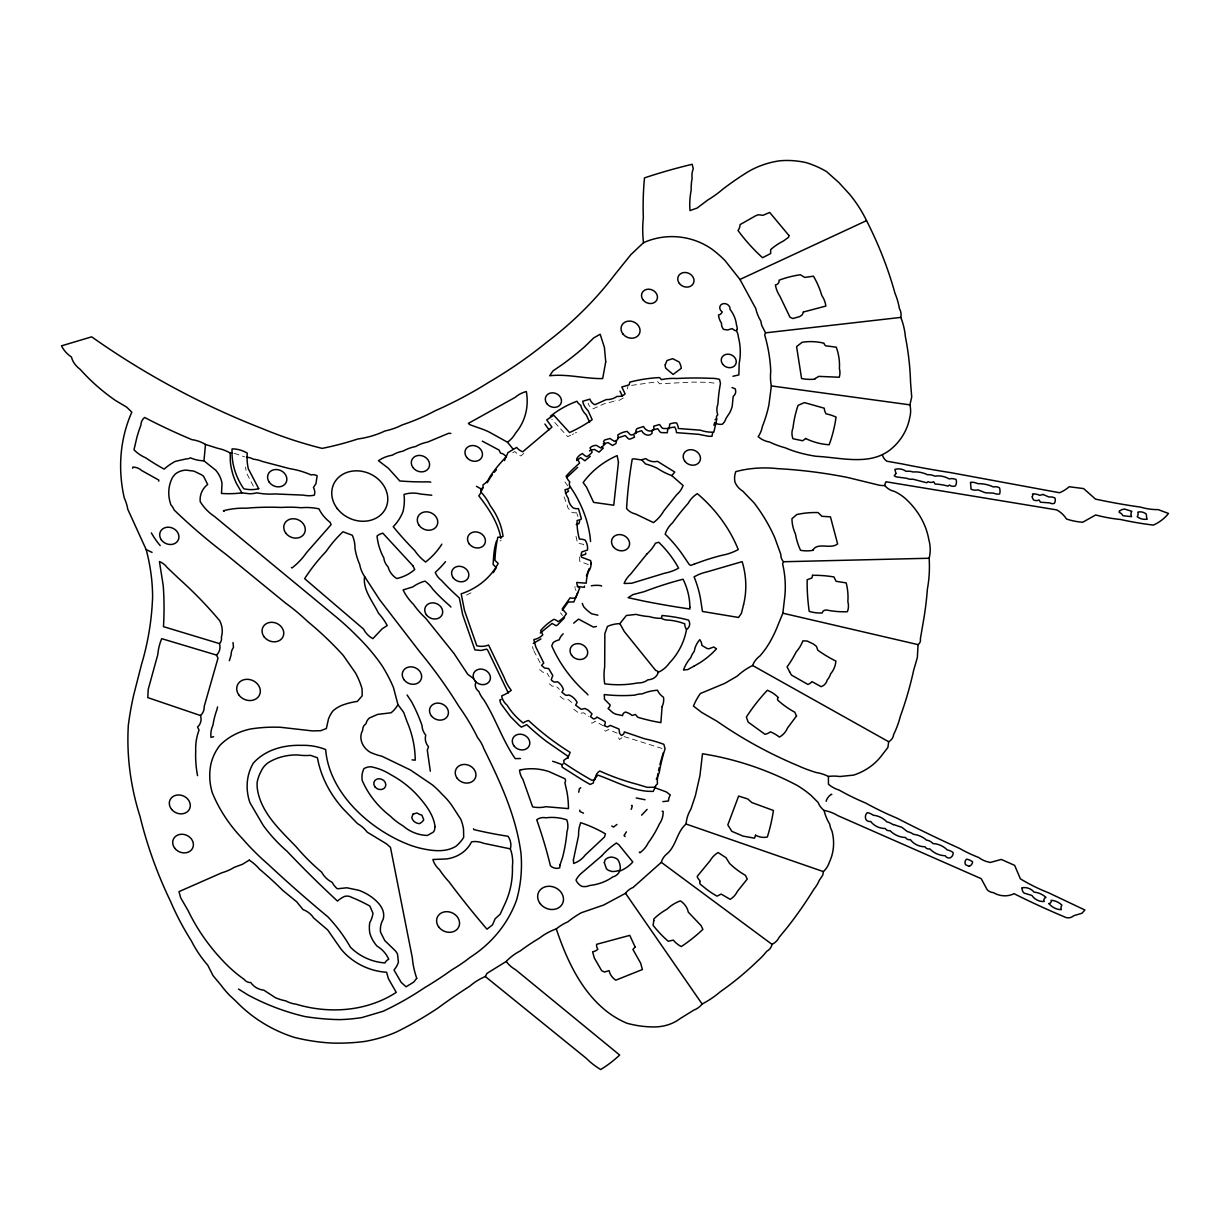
<?xml version="1.0" encoding="UTF-8"?>
<svg xmlns="http://www.w3.org/2000/svg" width="1230" height="1230" viewBox="0 0 1230 1230"><rect width="100%" height="100%" fill="white"/><g stroke="black" fill="none" stroke-linecap="round" stroke-linejoin="round"><path stroke-width="0.75" stroke-dasharray="5 3.75" d="M627.346 388.926L627.961 386.282M579.684 556.867L579.684 561.311L588.847 564.785M621.965 737.769L619.443 739.538L617.306 735.002M560.511 612.848L562.479 615.4M623.256 397.997L619.613 400.15L615.092 400.534M523.796 453.455L520.874 455.93A12.346 10.517 24.2 0 1 518.291 454.654L514.786 451.548L510.419 454.178M613.97 401.303L604.422 403.701L592.998 408.852L591.292 407.822A8.579 7.319 24.2 0 1 589.262 405.762L588.063 403.255M575.317 432.929L576.532 432.299M470.998 592.86L465.34 595.643M572.196 434.513L573.626 433.806M501.163 540.447L499.98 540.969M570.674 435.266L567.691 436.65L551.855 419.322M631.559 385.374L657.666 381.684L659.588 383.775L691.752 382.13A319.493 272.414 24.2 0 1 708.68 382.438L717.644 383.499M576.639 512.726L575.963 512.802A8.502 7.242 24.2 0 1 573.918 512.756L573.226 512.633A8.502 7.242 24.2 0 1 571.227 511.972L567.83 507.606L566.476 502.563M234.192 453.27L244.632 456.868M624.102 736.57L662.017 748.455M617.137 733.157L608.466 729.544L605.621 731.112L602.377 729.774A6.842 5.843 24.2 0 0 602.9 728.867M603.269 725.792L595.043 721.164L593.629 722.471A5.12 4.367 24.2 0 1 591.645 723.056L588.663 720.765M573.764 709.279L579.33 713.446L583.789 712.816L588.939 716.721M560.065 696.38L563.371 699.04L568.475 699.732L573.826 704.221M567.753 485.85L564.939 481.883M549.349 683.818L552.147 686.171L555.822 685.971L558.589 688.493A15.129 12.9 24.2 0 1 559.358 689.43M539.678 669.551L542.707 672.164L546.843 672.733L549.287 676.884M565.815 501.533L563.355 494.921M253.395 486.173L246.446 472.874L245.477 467.016M540.124 662.847L533.805 650.732M577.977 516.554L576.855 513.633M533.297 649.502L532.375 646.58M575.994 536.249L577.562 543.23L583.404 544.306A18.219 15.544 24.2 0 1 584.05 545.49M576.024 590.492A8.087 6.888 24.2 0 1 575.302 588.986M575.087 588.201A8.087 6.888 24.2 0 1 574.933 586.602"/><path stroke-width="1.5" d="M233.024 642.506L233.469 647.395A17.712 15.098 24.2 0 0 231.071 655.098L229.38 660.71M593.46 782.926L590.154 784.463L583.02 780.358L562.172 767.166L561.864 764.614A74.261 63.314 24.2 0 0 552.608 761.293M591.23 563.878L591.246 563.109M158.747 481.191L158.778 480.069L141.834 470.629A11.485 9.794 24.2 0 0 132.84 467.093L132.748 468.246M241.864 492.861A97.6 83.225 24.2 0 1 221.492 493.445L222.015 483.375A28.705 24.477 24.2 0 0 215.85 470.321L203.965 460.82A31.611 26.952 24.2 0 1 190.312 457.806A7.119 6.073 24.2 0 1 186.068 458.913L175.321 461.373A68.234 58.179 24.2 0 0 166.742 466.939L164.174 469.107A181.071 154.396 24.2 0 1 145.74 457.837A30.996 26.43 24.2 0 1 133.993 449.78L136.914 437.25A194.355 165.712 24.2 0 1 140.927 425.088A13.269 11.316 24.2 0 1 144.602 417.462A529.438 451.41 24.2 0 0 191.911 439.648A30.12 25.676 24.2 0 1 205.487 444.445L217.495 448.258A36.823 31.396 24.2 0 1 230.241 453.009L230.287 460.666A73.37 62.561 24.2 0 0 231.332 468.323L232.593 473.396A73.37 62.561 24.2 0 0 236.391 483.344L241.864 492.861L249.49 493.753A29.443 25.107 24.2 0 0 256.855 492.83A61.054 52.06 24.2 0 0 274.705 493.937L303.41 495.121A24.277 20.695 24.2 0 0 314.265 495.213A10.993 9.363 24.2 0 0 313.419 487.51L315.91 483.774L317.156 475.795A7.026 5.996 24.2 0 0 311.129 474.934A74.338 63.391 24.2 0 0 289.803 468.676L262.543 461.511A28.182 24.031 24.2 0 0 253.242 459.174A11.562 9.855 24.2 0 0 246.446 457.283M589.17 568.537L586.418 575.963M584.481 586.064L584.373 587.325L577.208 586.495M203.965 460.82L205.487 444.445M900.791 317.401L765.567 332.838L764.676 334.883A182.332 155.472 24.2 0 1 770.749 371.429A60.931 51.952 24.2 0 0 771.348 385.913L768.919 404.839A174.383 148.676 24.2 0 1 762.416 426.364A37.238 31.749 24.2 0 1 758.187 436.681A19.388 16.528 24.2 0 0 769.549 442.031A79.15 67.481 24.2 0 0 785.278 447.828C795.134 452.056 805.604 454.716 816.197 456.299C841.689 457.545 871.886 466.739 892.703 447.643A72.678 61.977 24.2 0 0 909.77 417.524A33.364 28.444 24.2 0 0 909.923 404.855L911.707 396.983L910.538 382.192A339.572 289.542 24.2 0 0 905.342 336.497A79.274 67.589 24.2 0 0 900.791 317.401A15.098 12.884 24.2 0 0 899.376 308.469A77.705 66.251 24.2 0 0 895.01 293.355A422.828 360.513 24.2 0 0 866.535 220.631A130.272 111.084 24.2 0 0 849.607 194.263L838.814 182.501L826.56 171.585A82.225 70.11 24.2 0 0 806.496 162.714A76.798 65.482 24.2 0 0 779.343 160.853A93.726 79.919 24.2 0 0 747.425 172.169A372.26 317.401 24.2 0 0 722.548 189.374A127.828 108.993 24.2 0 1 707.911 199.921L697.164 208.039L689.984 210.576A95.663 81.564 24.2 0 1 691.183 190.173A68.942 58.794 24.2 0 1 692.106 178.396A25.845 22.032 24.2 0 1 693.274 168.695L692.167 164.297A598.826 510.588 24.2 0 0 644.489 177.889A396.26 337.866 24.2 0 0 643.336 217.802A142.126 121.186 24.2 0 0 643.49 242.71L630.867 254.641L615 274.382A459.605 391.878 24.2 0 1 546.551 342.401A570.92 486.788 24.2 0 1 488.141 382.714A481.468 410.528 24.2 0 1 468.861 394.077L462.28 397.644A481.468 410.528 24.2 0 1 435.097 410.805A239.988 204.626 24.2 0 1 402.179 424.919A72.632 61.931 24.2 0 1 385.036 430.946A100.614 85.777 24.2 0 1 357.653 439.033A315.833 269.293 24.2 0 1 322.122 448.381A359.129 306.209 24.2 0 1 261.867 428.424A682.496 581.928 24.2 0 1 91.681 336.836L61.5 345.845A27.168 23.17 24.2 0 0 71.417 357.007A21.494 18.327 24.2 0 0 80.011 369.185A179.888 153.381 24.2 0 0 115.328 400.38L126.752 407.191L131.81 412.158A178.273 151.997 24.2 0 0 124.122 435.159L123.538 437.788A178.273 151.997 24.2 0 0 122.093 445.767L121.724 448.458A178.273 151.997 24.2 0 0 120.632 464.755L120.632 467.492A178.273 151.997 24.2 0 0 124.276 497.966A49.584 42.281 24.2 0 1 127.766 509.251L146.17 549.579A229.303 195.508 24.2 0 1 152.612 596.75A359.006 306.101 24.2 0 1 141.527 664.385L133.701 694.996A426.856 363.957 24.2 0 0 128.335 725.239A307.623 262.298 24.2 0 0 140.082 816.643A477.302 406.961 24.2 0 0 170.478 901.236A288.358 245.862 24.2 0 0 191.265 940.689A118.464 100.998 24.2 0 0 207.793 965.273L213.097 975.698L220.985 985.168A89.559 76.368 24.2 0 0 229.949 995.654L236.099 1001.374A120.725 102.936 24.2 0 0 294.416 1037.413A177.95 151.721 24.2 0 0 331.9 1043.071A198.937 169.617 24.2 0 0 364.587 1041.472A148.154 126.321 24.2 0 0 396.337 1032.047A434.574 370.538 24.2 0 0 437.895 1008.093A683.234 582.559 24.2 0 1 469.783 986.199A70.74 60.316 24.2 0 1 485.296 976.512L486.988 973.361L506.222 961.46A63.16 53.859 24.2 0 1 520.136 951.005A259.668 221.415 24.2 0 1 539.524 938.09A68.542 58.44 24.2 0 1 556.283 928.911A57.625 49.139 24.2 0 1 567.845 921.854A117.158 99.891 24.2 0 1 581.344 912.721L603.638 905.049L625.516 893.303A21.894 18.665 24.2 0 1 633.127 887.414L661.325 862.338A21.387 18.235 24.2 0 1 666.752 854.02C676.316 846.179 676.777 831.634 686.094 824.039A44.741 38.145 24.2 0 1 690.922 809.109L695.427 795.503L699.947 775.561L702.499 753.759A261.652 223.091 24.2 0 1 797.594 785.647A93.188 79.458 24.2 0 1 811.016 795.38L818.165 802.483A17.282 14.745 24.2 0 0 824.069 810.447A51.491 43.911 24.2 0 0 829.727 824.177A22.893 19.511 24.2 0 0 831.987 831.034A59.132 50.415 24.2 0 1 829.404 862.092A30.642 26.122 24.2 0 1 823.423 871.624L822.747 875.16L819.195 880.48A47.524 40.513 24.2 0 1 813.845 889.321A552.654 471.213 24.2 0 1 786.8 928.02L779.159 937.306A19.849 16.928 24.2 0 1 772.01 944.363A13.207 11.255 24.2 0 1 766.736 951.282A97.17 82.856 24.2 0 1 757.296 961.23A381.546 325.32 24.2 0 1 720.411 991.657A119.648 102.029 24.2 0 1 702.13 1004.018A23.247 19.818 24.2 0 1 693.858 1010.091L680.098 1018.609A46.433 39.591 24.2 0 1 652.592 1026.927A90.436 77.106 24.2 0 1 626.823 1023.206L623.81 1021.853A79.566 67.85 24.2 0 1 607.666 1012.106C581.206 991.718 566.646 959.723 556.283 928.911M667.69 429.685L667.29 432.745L661.509 432.622A3.767 3.213 24.2 0 1 659.972 431.838L657.681 428.655L651.915 430.316M593.475 782.234L593.921 780.112M712.616 432.929L711.986 436.266L708.634 436.296L698.579 434.313L676.485 432.637L676.316 431.192A13.607 11.608 24.2 0 0 674.686 427.025L667.905 428.148M661.479 618.336L662.001 615.523A131.256 111.915 24.2 0 1 685.31 619.274L688.6 620.12A8.487 7.242 24.2 0 1 686.524 629.452A88.668 75.614 24.2 0 1 669.381 663.016A35.147 29.966 24.2 0 1 658.296 672.318A12.992 11.085 24.2 0 1 649.717 679.652L647.841 679.836A16.052 13.684 24.2 0 1 637.632 682.927A96.986 82.687 24.2 0 1 604.714 683.818A70.356 59.978 24.2 0 1 604.683 666.768L604.852 633.65L607.466 626.424A33.287 28.382 24.2 0 1 619.905 623.61L626.347 615.507L636.11 614.37A59.086 50.384 24.2 0 0 649.394 616.614A33.933 28.936 24.2 0 0 661.479 618.336A12.023 10.24 24.2 0 0 668.674 620.105A53.367 45.495 24.2 0 1 684.741 623.795A10.716 9.148 24.2 0 0 686.524 629.452M657.404 776.607L657.973 773.593M658.542 770.58L659.203 767.597M217.572 706.958L216.911 709.756A103.228 88.022 24.2 0 0 212.99 725.07A31.042 26.476 24.2 0 0 210.96 737.339L213.636 736.739M568.045 758.372L568.291 756.512L546.643 741.552A232.393 198.138 24.2 0 1 531.529 729.067L526.732 724.67L521.351 727.13L518.952 725.177L510.419 716.537L500.964 703.791A15.083 12.869 24.2 0 1 499.872 699.978L501.179 699.44M659.88 764.614L663.201 752.883M480.746 492.677L481.13 488.94L476.456 486.327M656.328 779.282L656.805 777.929M713.907 425.242L714.753 422.428M782.864 613.201L778.298 624.317A174.737 148.999 24.2 0 1 769.242 643.182A117.849 100.476 24.2 0 1 759.848 656.051A27.352 23.324 24.2 0 0 756.45 659.126L755.497 660.279A27.352 23.324 24.2 0 0 752.622 665.507A78.32 66.789 24.2 0 0 737.139 676.193L724.747 683.373L700.393 693.52A81.242 69.28 24.2 0 0 693.459 706.066L701.669 712.416L717.244 721.41A372.352 317.478 24.2 0 0 797.763 765.583A119.218 101.644 24.2 0 0 816.397 772.563A34.209 29.166 24.2 0 1 828.405 776.453A38.53 32.841 24.2 0 1 839.844 776.514L853.666 775.1A69.956 59.64 24.2 0 0 881.541 755.712L887.906 747.425L888.69 741.752A12.239 10.44 24.2 0 0 893.58 734.664A130.657 111.407 24.2 0 0 900.375 716.229A493.461 420.737 24.2 0 0 913.721 669.996L917.365 657.573L918.057 644.628A7.534 6.411 24.2 0 0 920.378 638.816L923.1 622.934A440.125 375.273 24.2 0 0 927.374 589.185A163.944 139.79 24.2 0 0 929.142 558.251A45.987 39.206 24.2 0 0 928.788 539.493A74.63 63.622 24.2 0 0 904.696 497.95A40.482 34.517 24.2 0 0 894.41 491.4A14.422 12.3 24.2 0 1 884.908 485.65L880.019 485.389L847.424 477.44A442.846 377.595 24.2 0 0 777.652 468.645A110.085 93.864 24.2 0 0 738.308 470.982L735.801 471.613A24.462 20.864 24.2 0 0 734.925 481.945A17.466 14.883 24.2 0 0 742.766 491.124L754.113 502.932A173.553 147.984 24.2 0 1 774.746 537.633L780.865 554.484A10.778 9.194 24.2 0 0 783.51 561.741L782.603 563.786A124.445 106.103 24.2 0 1 784.802 596.489L782.864 613.201L918.057 644.628M577.746 592.476L573.841 601.947L568.245 602.008L562.356 610.265M480.407 493.538L478.808 495.844C487.818 507.39 496.382 520.044 500.072 534.435A70.971 60.516 24.2 0 1 500.871 538.433M487.172 482.698L490.586 477.255A173.615 148.031 24.2 0 1 492.446 474.719M495.459 569.075L496.336 567.522L493.107 564.539L493.691 555.745A173.968 148.338 24.2 0 1 494.86 547.058L496.336 541.369M631.159 809.325L631.267 809.125A13.115 11.178 24.2 0 0 632.205 805.589L631.574 805.389M364.634 576.593C362.404 589.601 373.121 601.901 378.425 613.155A56.211 47.924 24.2 0 1 387.204 625.578L382.13 628.838L372.859 638.678A21.064 17.958 24.2 0 1 363.557 629.068L304.64 578.669A242.956 207.163 24.2 0 1 326.012 551.563A162.099 138.221 24.2 0 1 342.97 531.775L352.287 535.25A35.409 30.197 24.2 0 1 354.963 548.149A73.662 62.807 24.2 0 0 359.667 564.385A34.978 29.812 24.2 0 0 364.634 576.593L379.563 599.64L419.445 651.439A481.622 410.651 24.2 0 1 459.005 706.574A220.339 187.867 24.2 0 1 477.717 737.831A36.393 31.027 24.2 0 1 483.805 748.609C500.241 781.957 516.354 816.474 521.028 853.774A171.001 145.801 24.2 0 1 516.431 900.437A152.274 129.827 24.2 0 1 470.168 957.324A188.359 160.607 24.2 0 1 451.994 969.717A446.659 380.839 24.2 0 1 424.55 987.721A370.522 315.925 24.2 0 1 383.191 1011.245L362.22 1017.487A165.604 141.204 24.2 0 1 339.588 1019.624A225.228 192.049 24.2 0 1 304.979 1016.564A197.492 168.387 24.2 0 1 247.799 994.855L238.512 989.058M504.485 460.604L506.053 456.791A6.873 5.858 24.2 0 0 500.533 453.132L499.042 450.042L482.314 441.155M594.49 778.728L597.872 775.131C615.723 781.327 634.019 792.043 653.284 791.367L655.498 786.508M441.847 544.137L441.124 545.305A92.142 78.566 24.2 0 1 425.611 562.018A43.342 36.962 24.2 0 1 414.695 550.517A306.716 261.513 24.2 0 1 393.231 526.701A60.424 51.522 24.2 0 0 403.01 511.542A62.961 53.674 24.2 0 0 404.009 494.445A29.289 24.969 24.2 0 1 420.891 494.091L431.776 495.229M493.261 572.673L494.86 570.136M564.57 617.783L557.482 624.978L556.191 625.747L552.07 623.441L540.278 633.004M576.224 524.549L578.915 523.657L579.622 521.274M626.362 831.849L624.071 835.554L625.132 836.538M671.78 475.61L674.778 472.074L657.404 461.312A11.654 9.948 24.2 0 1 645.812 458.636L641.03 459.866L634.711 458.928A7.657 6.534 24.2 0 0 632.235 459.082A591.2 504.069 24.2 0 0 626.577 508.497A13.223 11.27 24.2 0 0 635.572 513.986L653.484 522.596A49.984 42.62 24.2 0 0 663.708 511.034L676.592 494.814A29.751 25.369 24.2 0 0 683.096 485.512L671.78 475.61A56.58 48.247 24.2 0 1 657.327 468.292A53.336 45.479 24.2 0 0 645.55 463.956L641.676 459.805M715.076 419.768L715.906 418.984M590.262 456.299L584.927 460.758L580.591 457.652L576.562 460.527M641.614 815.183L647.103 809.386M567.414 476.902L577.716 467.308M540.939 638.939L533.297 643.428M573.672 623.149L578.577 619.105L593.413 627.069L596.442 626.47M563.202 633.834L562.94 634.05A17.912 15.267 24.2 0 0 559.22 639.877A17.774 15.144 24.2 0 0 553.177 642.552L551.747 645.827A134.762 114.897 24.2 0 0 586.31 693.074L587.986 694.889M616.937 824.469L613.524 827.052L611.771 826.007M483.021 487.649L481.13 488.94M635.08 432.776L641.66 430.638C643.275 434.528 649.01 437.157 652.069 433.298L651.915 430.562M561.864 764.614L563.048 763.968M617.983 437.865L625.224 435.528L628.315 438.71A3.705 3.167 24.2 0 0 630.068 439.11L634.48 437.188L634.004 435.466M643.49 242.71C665.722 232.67 691.844 235.207 711.74 249.029A104.519 89.129 24.2 0 1 724.947 260.468L739.953 279.456L866.535 220.631M565.446 493.199L568.537 491.262L567.83 490.001M603.238 443.892L608.097 442.631L612.54 445.475L615.907 443.553L616.461 441.032M581.39 555.591L585.634 554.177A18.219 15.544 24.2 0 0 585.741 552.931M591.261 585.834L592.045 585.68A27.444 23.401 24.2 0 1 600.747 585.618L601.67 586.064M732.972 376.272L738.861 374.919L739.199 363.342A76.152 64.929 24.2 0 0 738.261 336.528A14.652 12.484 24.2 0 0 737.185 332.238L736.816 331.531M662.832 801.622L668.474 800.991A17.389 14.822 24.2 0 1 670.273 794.98L666.414 791.966L655.667 788M783.51 561.741L929.142 558.251M520.398 758.51L515.216 758.618C502.655 740.614 495.675 718.643 483.851 699.87A29.889 25.492 24.2 0 1 478.916 691.598A8.549 7.288 24.2 0 1 475.995 681.989M230.241 453.009L232.209 453.071M597.903 615.169L591.707 613.816A37.915 32.334 24.2 0 1 583.881 606.99A21.095 17.989 24.2 0 1 582.282 603.423M450.872 433.452L448.704 433.268L427.671 442.077A41.774 35.624 24.2 0 0 415.679 446.505A44.91 38.299 24.2 0 0 403.04 451.149A33.056 28.182 24.2 0 0 392.324 455.177A37.577 32.026 24.2 0 0 378.44 460.727L388.296 468.184L399.812 480.961A259.776 221.492 24.2 0 0 428.578 481.837L430.823 482.129M146.17 549.579L152.043 552.393M771.348 385.913L909.923 404.855M645.058 799.746L636.233 797.963M662.171 811.231L663.154 811.416A27.091 23.093 24.2 0 1 659.403 823.9A148.753 126.828 24.2 0 1 648.241 842.842A35.347 30.135 24.2 0 1 639.877 852.805L639.323 852.083M510.342 848.869L483.544 843.273A19.526 16.651 24.2 0 0 471.567 841.827L470.675 843.503A38.991 33.256 24.2 0 1 446.69 858.94L432.883 859.509A21.356 18.204 24.2 0 0 439.51 869.733A85.992 73.323 24.2 0 0 449.027 881.818A881.787 751.853 24.2 0 0 486.972 929.173L492.538 924.822L495.121 918.795L500.164 914.213L505.023 903.65A109.163 93.08 24.2 0 0 512.403 866.381A45.971 39.191 24.2 0 0 510.342 848.869A17.958 15.314 24.2 0 0 508.067 836.277A371.399 316.664 24.2 0 1 473.888 829.589L473.504 828.774M507.498 442.216L489.094 432.007A67.389 57.456 24.2 0 0 478.439 427.794L469.906 424.704A6.012 5.12 24.2 0 1 468.415 423.351L515.232 397.336A30.719 26.199 24.2 0 1 526.332 391.54A67.05 57.164 24.2 0 1 515.555 433.114A36.485 31.119 24.2 0 1 507.498 442.216L513.264 449.35M412.065 759.879L415.217 760.155A117.696 100.353 24.2 0 0 406.899 721.287L403.717 712.477L397.936 704.59L393.462 687.524A159.531 136.023 24.2 0 0 381.7 665.153A189.282 161.391 24.2 0 0 357.699 636.786A269.309 229.626 24.2 0 0 337.051 617.691L214.558 516.523A43.604 37.177 24.2 0 1 200.198 501.609A25.876 22.063 24.2 0 1 207.655 484.466L203.534 476.225L201.735 474.903L193.971 471.136L185.915 470.106A20.08 17.128 24.2 0 0 175.152 474.15L172.707 477.132A43.742 37.3 24.2 0 0 170.463 482.283L169.909 484.066A43.742 37.3 24.2 0 0 170.909 504.884A15.621 13.315 24.2 0 1 174.122 509.973A514.448 438.649 24.2 0 0 226.305 554.622L285.821 603.3A185.253 157.963 24.2 0 1 307.5 621.365A305.194 260.222 24.2 0 1 343.247 655.405L355.485 672.918A84.44 71.986 24.2 0 1 362.097 688.969L362.174 695.826L357.33 701.423A71.232 60.747 24.2 0 0 341.632 705.451A38.545 32.872 24.2 0 0 332.976 710.863A41.728 35.578 24.2 0 0 328.456 719.073L326.35 728.529L320.753 730.682L312.405 730.912L280.563 727.284A147.692 125.937 24.2 0 0 250.72 728.96A69.649 59.378 24.2 0 0 221.415 743.873L219.893 745.38A66.22 56.457 24.2 0 0 210.976 763.815A72.893 62.146 24.2 0 0 209.746 774.485L209.73 776.284A72.893 62.146 24.2 0 0 212.252 792.627A146.216 124.66 24.2 0 0 242.541 838.768A229.487 195.662 24.2 0 0 267.879 864.075A1225.572 1044.977 24.2 0 0 327.872 916.827A153.842 131.179 24.2 0 1 350.412 947.177A46.678 39.791 24.2 0 0 384.944 962.921A10.501 8.948 24.2 0 1 388.742 959.246A27.229 23.216 24.2 0 0 376.98 946.07A34.594 29.505 24.2 0 1 369.861 933.339A40.16 34.24 24.2 0 1 369.769 922.577A34.778 29.658 24.2 0 0 372.982 913.29L369.846 906.049A142.065 121.124 24.2 0 0 351.703 897.377A8.18 6.965 24.2 0 0 344.431 896.486A31.519 26.876 24.2 0 0 337.497 901.098A996.008 849.238 24.2 0 1 287.051 851.283A145.724 124.245 24.2 0 1 263.22 825.407L249.905 802.621A61.423 52.383 24.2 0 1 253.272 763.215A59.916 51.091 24.2 0 1 262.943 754.913C274.413 747.517 288.358 744.903 301.842 745.365A52.813 45.033 24.2 0 1 325.673 749.547A92.388 78.782 24.2 0 0 328.21 764.091C333.761 784.202 346.537 801.622 361.805 815.521A135.085 115.174 24.2 0 0 403.086 842.304L409.16 844.795A90.897 77.505 24.2 0 0 419.415 848.008C431.253 850.776 445.122 852.974 456.069 846.194A49.907 42.558 24.2 0 0 463.679 837.43L463.541 829.451A47.14 40.19 24.2 0 0 460.82 819.334L452.579 806.573A65.482 55.827 24.2 0 0 442.062 794.226A89.975 76.721 24.2 0 0 432.422 784.909L410.374 769.965L381.823 756.189A47.801 40.759 24.2 0 1 369.938 752.114A18.527 15.806 24.2 0 1 362.696 730.22A9.517 8.118 24.2 0 1 365.879 723.84L366.863 721.226A14.283 12.177 24.2 0 1 369.538 717.936L377.671 714.399L391.063 712.785A34.04 29.028 24.2 0 0 397.936 704.59M200.505 715.537A15.452 13.176 24.2 0 0 204.211 706.404L217.987 658.188L216.526 655.083L161.714 638.662A70.694 60.27 24.2 0 0 157.809 654.545L148.23 689.369L147.785 697.61L200.505 715.537A14.099 12.023 24.2 0 1 197.569 727.007L199.045 730.113A70.125 59.793 24.2 0 0 195.724 751.084A132.809 113.237 24.2 0 0 197.4 774.854L197.569 775.653M219.447 643.598L163.467 626.654A391.632 333.914 24.2 0 0 163.236 585.649L159.423 561.557A15.713 13.392 24.2 0 1 167.126 567.461L179.226 578.946A374.304 319.139 24.2 0 1 219.739 620.766A26.983 23.001 24.2 0 1 221.354 637.109A9.21 7.841 24.2 0 1 221.431 639.8L221.246 640.646A9.21 7.841 24.2 0 1 219.447 643.598A14.652 12.484 24.2 0 1 216.526 655.083M686.094 824.039L823.423 871.624M732.004 387.542L735.186 388.788A8.21 6.996 24.2 0 1 733.203 396.368L732.173 406.561A50.691 43.235 24.2 0 1 729.867 412.481L725.931 418.538A15.79 13.469 24.2 0 1 722.287 424.242A10.44 8.902 24.2 0 1 715.014 422.982M473.658 678.622L467.861 674.44L454.055 653.576L425.718 618.26A81.288 69.311 24.2 0 1 413.557 604.437A51.445 43.865 24.2 0 1 403.102 589.923L412.819 586.925A43.511 37.1 24.2 0 1 424.98 581.098A29.812 25.415 24.2 0 1 432.791 589.232A165.312 140.943 24.2 0 0 449.55 605.56L450.918 607.067M583.481 813.184L579.837 811.416L579.822 810.109M580.729 787.707L579.391 788.784L578.73 792.228M831.803 794.519L831.326 794.257A17.62 15.021 24.2 0 0 826.145 801.084L826.299 801.284M752.622 665.507L888.69 741.752M661.325 862.338L772.01 944.363M430.331 771.195L427.302 750.146L428.501 746.779A14.314 12.208 24.2 0 1 425.765 735.217A17.558 14.96 24.2 0 1 422.028 725.5A179.273 152.858 24.2 0 0 411.62 701.838L407.099 694.981M291.433 567.491L291.987 567.952A89.667 76.445 24.2 0 0 306.47 552.716L331.085 524.687L330.132 522.32A35.163 29.981 24.2 0 1 318.97 508.851A53.244 45.387 24.2 0 0 301.196 507.744A112.868 96.232 24.2 0 0 281.347 507.452A259.684 221.415 24.2 0 0 246.215 508.205A78.674 67.081 24.2 0 0 223.414 510.727L224.106 511.465M485.296 976.512L586.233 1058.277A63.745 54.351 24.2 0 0 600.686 1069.516A139.021 118.526 24.2 0 0 619.643 1055.033L515.678 969.793A26.814 22.863 24.2 0 1 506.222 961.46M765.567 332.838L761.847 325.704A38.299 32.657 24.2 0 1 760.893 321.168A44.68 38.084 24.2 0 1 755.789 308.592L739.953 279.456M160.177 545.582L158.993 544.152A81.595 69.572 24.2 0 1 152.289 534.512L151.367 532.898M602.1 446.813L603.254 448.181L599.025 452.148L594.49 449.473L591.815 449.857A9.871 8.426 24.2 0 0 589.477 450.918M544.89 424.043L549.041 429.808M625.516 893.303L702.13 1004.018M508.298 692.967L487.772 650.316L486.726 649.133L481.022 650.455L474.918 649.901L462.665 614.646L459.344 597.965A235.007 200.382 24.2 0 1 441.432 580.36A17.927 15.283 24.2 0 1 435.251 572.411A133.809 114.083 24.2 0 0 445.475 561.71M619.966 391.125L622.442 396.275M589.631 422.29L586.187 414.71A17.589 14.991 24.2 0 1 583.42 411.527L582.067 409.175A17.589 14.991 24.2 0 1 580.837 405.408A10.086 8.61 24.2 0 1 576.962 401.241A114.436 97.585 24.2 0 0 550.379 416.217M619.905 623.61L624.287 631.528L655.682 670.442A2.783 2.368 24.2 0 1 658.296 672.318M590.569 541.508L590.062 536.495A127.074 108.348 24.2 0 0 570.074 486.573M828.405 776.453L828.451 784.187A24.323 20.741 24.2 0 0 832.08 786.877L833.386 787.646A24.323 20.741 24.2 0 0 838.983 789.998A212.067 180.81 24.2 0 0 865.736 803.082A277.796 236.852 24.2 0 0 889.121 814.767L897.27 818.304A1137.827 970.163 24.2 0 0 959.846 848.546A113.544 96.801 24.2 0 0 978.742 857.495A23.139 19.726 24.2 0 0 985.676 861.261L990.242 862.476L1001.297 859.432L1014.658 865.382L1020.408 878.866A156.272 133.24 24.2 0 0 1048.529 892.765L1084.875 910L1081.985 913.244L1073.636 915.735A8.426 7.18 24.2 0 1 1066.226 917.611A724.47 617.706 24.2 0 1 1020.423 896.855L1013.997 893.672A20.08 17.128 24.2 0 1 993.333 892.611A8.333 7.103 24.2 0 1 987.183 889.721L981.217 878.666L837.784 815.613A33.333 28.413 24.2 0 0 824.069 810.447M494.383 472.212A173.615 148.031 24.2 0 1 496.397 469.768M884.908 485.65A8.779 7.488 24.2 0 1 886.046 481.776L1056.785 509.912A23.893 20.372 24.2 0 1 1066.472 518.999A57.011 48.616 24.2 0 0 1082.723 522.243L1095.653 514.955A130.365 111.146 24.2 0 0 1120.484 519.46A300.858 256.532 24.2 0 0 1153.371 525.102A50.107 42.712 24.2 0 0 1168.5 513.463L1158.214 509.62A53.828 45.894 24.2 0 1 1140.487 507.114A580.13 494.645 24.2 0 1 1095.515 499.119L1083.63 488.587L1069.193 486.742A40.621 34.64 24.2 0 1 1059.522 492.738L950.329 472.566A894.425 762.631 24.2 0 1 902.205 463.925L886.861 461.219A10.393 8.856 24.2 0 1 882.587 455.408M618.383 437.419L617.46 439.756L614.4 441.355L609.942 438.495L604.56 440.033L603.561 441.585L605.114 444.061L600.87 448.027L596.35 445.352A9.871 8.426 24.2 0 0 590.031 447.843L592.122 452.179A22.755 19.403 24.2 0 1 586.787 456.638A10.47 8.933 24.2 0 1 582.451 453.532A15.867 13.53 24.2 0 0 576.716 458.744A11.639 9.917 24.2 0 1 579.561 463.172A163.836 139.697 24.2 0 0 566.123 476.21A16.559 14.13 24.2 0 0 569.828 481.991A5.858 4.997 24.2 0 0 570.397 487.142A11.085 9.456 24.2 0 1 565.062 489.663A20.603 17.558 24.2 0 0 568.322 498.442A14.222 12.131 24.2 0 0 573.088 507.852A8.502 7.242 24.2 0 0 578.484 508.59L581.36 518.645A2.86 2.445 24.2 0 1 580.775 519.537L577.131 520.49A72.201 61.562 24.2 0 0 579.422 539.109A12.423 10.593 24.2 0 1 585.249 540.17A18.219 15.544 24.2 0 1 587.494 550.056L581.836 551.947A9.963 8.487 24.2 0 0 581.529 557.19L590.707 560.649A17.435 14.868 24.2 0 1 588.278 571.842A60.147 51.291 24.2 0 0 586.233 583.189L576.778 582.466A8.087 6.888 24.2 0 0 579.607 588.34L575.702 597.811A11.101 9.471 24.2 0 1 570.105 597.872L562.248 608.881L566.415 613.662A28.813 24.569 24.2 0 1 558.051 621.627A8.779 7.488 24.2 0 0 553.93 619.305A67.143 57.257 24.2 0 0 540.723 630.483L542.799 634.818A18.788 16.021 24.2 0 1 533.835 639.6L535.757 646.857L543.752 663.001L541.538 665.415L544.552 668.028L548.688 668.597L552.777 675.531L551.209 679.698L551.932 680.574L554.007 682.035L557.682 681.835A15.129 12.9 24.2 0 1 563.417 689.507L561.926 692.244L565.231 694.919A3.429 2.921 24.2 0 0 566.907 695.35L569.013 694.981A14.376 12.254 24.2 0 1 577.116 702.407L575.625 705.144L581.19 709.326L584.942 708.495L588.294 710.217L592.014 713.892L590.523 716.629L593.49 718.935A5.12 4.367 24.2 0 0 596.904 717.029L605.129 721.656A6.842 5.843 24.2 0 1 604.222 725.639L607.466 726.976L610.311 725.423L618.998 729.036L619.582 733.218L621.304 735.417A4.72 4.028 24.2 0 0 624.302 731.881L644.628 738.815A108.117 92.189 24.2 0 1 663.877 744.335L665.061 748.763A232.731 198.445 24.2 0 0 659.265 772.471A25.523 21.771 24.2 0 0 657.512 783.879A7.303 6.227 24.2 0 0 655.144 787.231L647.288 787.354L636.94 784.233A196.6 167.634 24.2 0 1 599.733 770.995A12.469 10.624 24.2 0 0 595.305 779.374L592.014 780.343A338.342 288.481 24.2 0 1 564.032 763.046L563.709 760.478L568.183 757.127L570.151 752.391A232.393 198.138 24.2 0 1 528.593 720.534A14.898 12.7 24.2 0 0 523.196 723.009A64.052 54.612 24.2 0 1 507.068 705.144A15.083 12.869 24.2 0 1 501.717 695.857A43.111 36.746 24.2 0 0 511.265 690.322A47.955 40.882 24.2 0 1 504.254 677.668L488.571 645.012A18.143 15.467 24.2 0 1 476.779 645.765L464.51 610.526L461.188 593.829A80.75 68.849 24.2 0 0 498.181 563.386L494.952 560.403A173.968 148.338 24.2 0 1 497.812 537.202A8.702 7.411 24.2 0 0 503.024 536.326A70.971 60.516 24.2 0 0 490.186 505.668A52.29 44.588 24.2 0 0 480.669 491.723A11.408 9.732 24.2 0 0 482.99 484.82A20.357 17.358 24.2 0 0 489.74 477.009A173.615 148.031 24.2 0 1 501.363 462.05L506.329 456.468L507.898 452.671L516.646 447.413A12.346 10.517 24.2 0 0 522.735 451.794L551.932 427.118L546.735 419.907L553.715 415.187L569.552 432.53A162.391 138.467 24.2 0 0 592.168 419.676L588.032 410.589A17.589 14.991 24.2 0 1 582.697 401.272L589.923 399.135A8.579 7.303 24.2 0 0 594.859 404.732L606.267 399.566A17.481 14.898 24.2 0 0 616.953 396.398A10.593 9.04 24.2 0 0 625.117 393.877L621.811 387.004L629.207 384.806L629.806 382.146A146.001 124.491 24.2 0 1 659.511 377.564L661.448 379.639A54.535 46.494 24.2 0 1 676.777 378.517A319.493 272.414 24.2 0 1 710.54 378.317A26.937 22.97 24.2 0 1 719.504 379.378L720.457 383.329A217.556 185.499 24.2 0 0 717.905 404.178A19.495 16.62 24.2 0 0 717.766 414.864A3.752 3.198 24.2 0 0 716.875 418.861L713.846 432.13A30.212 25.753 24.2 0 1 700.423 430.193L678.33 428.501A13.607 11.608 24.2 0 0 676.531 422.889A16.421 13.991 24.2 0 0 669.75 424.027L669.135 428.624L663.37 428.486A3.767 3.213 24.2 0 1 661.832 427.702L659.541 424.519L653.76 426.18L653.914 429.178C650.87 433.037 645.135 430.392 643.521 426.518L636.94 428.655L635.833 430.623L636.341 433.068L631.913 434.99A3.705 3.167 24.2 0 1 630.16 434.574L627.085 431.392A22.709 19.357 24.2 0 0 617.752 435.051L618.383 437.419M689.861 607.143L689.846 609.019L678.299 607.251A830.404 708.034 24.2 0 1 643.721 601.07L628.1 597.672L632.943 594.613L644.166 591.661A399.243 340.403 24.2 0 1 678.068 580.545L683.05 579.222L683.911 581.021A74.892 63.852 24.2 0 1 689.861 607.143M435.051 826.606L434.513 830.035A9.825 8.379 24.2 0 1 433.145 832.249L427.394 835.447A33.348 28.444 24.2 0 1 403.086 825.914A57.887 49.354 24.2 0 1 390.294 816.12A86.9 74.092 24.2 0 1 362.25 780.543A25.63 21.848 24.2 0 1 363.926 768.627A15.436 13.161 24.2 0 1 370.737 766.751A47.171 40.221 24.2 0 1 390.663 774.623A88.821 75.722 24.2 0 1 418.2 796.21C425.795 804.789 433.575 814.844 435.051 826.606M604.314 862.614L606.405 868.672A7.626 6.504 24.2 0 0 608.819 870.502L612.033 871.517A22.847 19.48 24.2 0 0 620.043 870.179A16.989 14.483 24.2 0 0 617.691 859.401A10.24 8.733 24.2 0 0 611.295 857.079A10.009 8.533 24.2 0 0 605.083 859.878L604.314 862.614M618.459 462.188L613.755 505.223L593.613 502.378L586.541 487.188L583.158 482.575A104.704 89.283 24.2 0 1 598.103 467.046L600.271 465.386A104.704 89.283 24.2 0 1 617.137 455.607L618.459 462.188M573.395 859.955L573.672 863.491L577.07 861.999A30.473 25.984 24.2 0 0 585.157 855.127L604.53 836.954L605.421 833.863L602.469 832.172A106.687 90.959 24.2 0 0 583.866 823.777L580.637 822.67L579.284 827.313A43.465 37.054 24.2 0 0 578.592 835.431L573.395 859.955M970.578 483.236L971.07 489.217A9.025 7.688 24.2 0 0 977.927 489.832L985.353 492.769L993.594 493.138A9.394 8.01 24.2 0 0 999.636 493.983A13.269 11.316 24.2 0 0 999.498 487.833A7.103 6.058 24.2 0 0 993.456 486.988A30.304 25.845 24.2 0 0 977.804 483.682A12.023 10.255 24.2 0 0 970.562 482.298L970.578 483.236M665.245 364.803L665.199 365.756A6.842 5.843 24.2 0 0 665.922 368.385L673.133 374.443L681.266 368.308A17.727 15.129 24.2 0 0 679.191 362.035L672.687 358.668L666.998 360.513L665.245 364.803M653.807 920.532L653.053 925.252A102.813 87.668 24.2 0 0 668.244 941.258L673.317 940.104A21.786 18.573 24.2 0 0 681.297 946.562A200.705 171.139 24.2 0 0 702.884 929.373L701.1 925.652L688.277 912.137A17.251 14.714 24.2 0 0 680.39 900.867A46.079 39.298 24.2 0 0 667.091 909.093A81.503 69.495 24.2 0 0 653.945 918.841L653.807 920.532M662.094 706.62L660.879 722.64A160.53 136.868 24.2 0 1 637.847 717.274L635.372 714.476L632.097 715.46A15.144 12.915 24.2 0 0 625.593 712.078A4.72 4.028 24.2 0 0 622.611 715.629L615.6 714.138A20.126 17.159 24.2 0 1 612.586 712.508L608.081 708.449A8.779 7.488 24.2 0 0 610.188 704.99L604.499 699.27L604.238 694.566A151.444 129.135 24.2 0 0 634.803 695.135A22.371 19.065 24.2 0 1 642.198 693.889A47.847 40.805 24.2 0 1 657.512 690.23A15.283 13.038 24.2 0 0 663.524 697.272A21.156 18.035 24.2 0 1 662.094 706.62M699.747 881.925L699.732 882.848A3.536 3.014 24.2 0 0 700.147 884.093L703.898 887.107A72.801 62.069 24.2 0 0 717.044 896.163L721.103 894.072L730.22 899.33A25.446 21.694 24.2 0 0 737.431 891.304L747.24 879.066L745.457 875.345A69.433 59.194 24.2 0 1 729.575 863.445L726.023 857.725L718.089 852.544A30.304 25.83 24.2 0 0 710.094 860.708L697.179 876.437A10.455 8.918 24.2 0 0 700.055 880.88L699.747 881.925M788.922 235.484L788.861 236.068A5.028 4.29 24.2 0 1 788.276 237.498L783.264 241.111A69.818 59.532 24.2 0 0 770.657 249.629L770.672 253.534L762.538 257.716A169.694 144.694 24.2 0 1 738.031 230.517A14.499 12.361 24.2 0 0 740.076 224.613L755.912 215.634L758.418 214.743L762.938 215.327L769.703 212.452L788.922 235.484M559.911 865.151L559.773 867.765A7.811 6.657 24.2 0 1 550.41 865.736A546.581 466.032 24.2 0 0 536.741 819.81A11.639 9.917 24.2 0 1 540.954 817.842L542.153 817.642A11.639 9.917 24.2 0 1 545.905 817.812A43.896 37.438 24.2 0 1 561.541 818.396L566.738 819.734A22.755 19.403 24.2 0 1 567.783 824.223L567.876 825.73A22.755 19.403 24.2 0 1 567.015 831.542A217.28 185.253 24.2 0 1 562.587 857.325L559.911 865.151M789.614 671.811L791.428 675.039L807.879 684.434A10.993 9.363 24.2 0 0 811.969 681.635L821.148 686.678A11.946 10.178 24.2 0 0 827.16 680.098A24.123 20.572 24.2 0 0 830.619 673.84A30.596 26.091 24.2 0 0 835.893 661.094A117.972 100.583 24.2 0 1 817.842 650.255L816.428 646.334L813.461 644.059L807.249 641.061L802.898 640.845A50.138 42.743 24.2 0 1 796.148 651.962A152.366 129.919 24.2 0 1 787.077 666.921L789.614 671.811M743.566 604.637L741.444 613.324L738.538 617.46L702.468 611.464L700.393 598.118A126.859 108.163 24.2 0 0 695.119 579.438L694.089 576.824L697.641 575.01A51.599 44.003 24.2 0 1 707.281 571.812L742.167 561.649L742.935 564.355A103.289 88.068 24.2 0 1 743.566 604.637M803.421 311.99L802.221 314.895L799.654 316.602L792.873 318.524L789.998 317.263L779.882 296.184A30.765 26.23 24.2 0 1 775.423 284.93A5.228 4.459 24.2 0 0 779.067 280.209A104.811 89.375 24.2 0 1 800.346 274.767L804.804 277.427L813.445 276.181A92.066 78.505 24.2 0 1 821.809 295.507A25.845 22.048 24.2 0 1 825.837 306.086L803.421 311.99M813.199 549.702L813.107 550.302A32.81 27.967 24.2 0 1 800.545 550.317A72.047 61.423 24.2 0 1 795.441 533.928A43.419 37.008 24.2 0 1 791.951 518.752L796.763 514.555A84.086 71.694 24.2 0 1 818.073 512.572L821.855 516.308L830.45 516.861L837.615 543.891C830.834 549.656 818.027 542.03 813.199 549.702M605.729 361.758L602.685 378.579C585.003 378.901 567.568 373.736 549.718 375.75L552.931 370.937L561.68 364.972A375.181 319.892 24.2 0 0 584.927 346.506L593.783 337.866L600.163 334.253L604.407 347.429L605.729 361.758M812.538 575.302L811.938 577.962L807.157 579.745A257.255 219.34 24.2 0 0 809.217 611.387A34.209 29.166 24.2 0 0 822.178 612.971A4.674 3.982 24.2 0 1 826.944 610.08A76.983 65.636 24.2 0 0 847.378 611.71A20.264 17.282 24.2 0 0 847.854 601.67A72.37 61.715 24.2 0 0 846.194 582.897L836.046 581.283L833.971 576.947A111.899 95.417 24.2 0 0 812.538 575.302M737.124 329.44L736.478 330.87A6.181 5.274 24.2 0 1 732.265 328.579L727.607 329.978L723.578 329.394A9.471 8.087 24.2 0 1 721.533 323.259A19.173 16.344 24.2 0 1 718.535 314.988A5.843 4.982 24.2 0 0 722.195 311.836A5.258 4.49 24.2 0 1 720.196 305.87A5.258 4.49 24.2 0 1 726.269 303.933A5.258 4.49 24.2 0 1 730.005 309.33A32.549 27.752 24.2 0 1 736.386 324.382L737.154 327.518A6.304 5.381 24.2 0 1 737.124 329.44M755.543 835.232L754.513 838.183L743.043 836.108L731.819 831.326L727.806 824.915L738.63 796.056L747.779 798.977L751.776 802.529L773.424 810.478A235.622 200.89 24.2 0 1 767.32 837.03A15.344 13.084 24.2 0 1 755.543 835.232M413.065 814.122L411.773 817.473A7.349 6.273 24.2 0 0 419.415 823.623A12.315 10.501 24.2 0 0 423.72 819.795L421.859 815.044A9.64 8.21 24.2 0 1 417.047 812.938L413.065 814.122M416.739 978.327L413.711 982.109L406.085 986.798L401.226 982.432L394 970.055A33.548 28.598 24.2 0 0 398.412 962.275L397.521 954.096A21.464 18.296 24.2 0 0 395.46 950.928L384.759 940.535L380.516 932.14A27.152 23.155 24.2 0 1 383.222 919.194C385.713 909.524 378.348 902.051 371.337 896.87A43.557 37.131 24.2 0 0 358.683 890.259L346.845 887.783L337.343 888.783A19.08 16.267 24.2 0 1 332.192 882.356A21.925 18.696 24.2 0 1 321.691 872.208A196.493 167.541 24.2 0 1 296.307 846.932C280.44 830.312 261.098 813.107 257.393 789.153A49.892 42.543 24.2 0 1 257.147 782.341A50 42.635 24.2 0 1 261.052 771.395A27.936 23.831 24.2 0 1 268.032 762.8A56.672 48.324 24.2 0 1 297.537 754.928A50.522 43.081 24.2 0 0 310.498 755.328L317.417 757.772A110.469 94.187 24.2 0 0 342.939 808.617L357.453 823.577A28.459 24.262 24.2 0 1 367.217 832.172L386.543 843.872L390.464 847.362L412.342 957.878A98.477 83.963 24.2 0 0 416.739 978.327M815.29 378.486L815.013 379.132A40.867 34.84 24.2 0 1 801.576 378.533L796.579 346.599L802.191 342.278A51.245 43.696 24.2 0 1 824.039 343.216L824.269 344.031A3.675 3.137 24.2 0 0 825.73 345.815L836.262 347.183A63.899 54.489 24.2 0 1 839.398 368.539A19.88 16.943 24.2 0 1 839.244 377.241L818.796 376.38L815.29 378.486M895.947 473.458L894.256 475.795L896.193 476.886L906.71 478.286A9.394 8.01 24.2 0 0 912.752 479.147L926.682 482.76L928.035 481.668A5.75 4.905 24.2 0 0 933.708 481.76L935.031 484.02A52.475 44.741 24.2 0 1 948.007 486.127L949.376 485.051A5.735 4.889 24.2 0 0 955.403 485.912A10.593 9.025 24.2 0 0 956.094 479.516A9.794 8.349 24.2 0 0 949.237 478.916A19.695 16.79 24.2 0 0 934.769 476.133A12.023 10.255 24.2 0 0 927.528 474.749A24.416 20.818 24.2 0 0 913.06 471.982A13.269 11.316 24.2 0 0 906.202 471.367A11.516 9.809 24.2 0 0 894.933 469.414L895.947 473.458M796.533 715.922L787.523 727.991A24.492 20.879 24.2 0 1 779.466 737.077A34.225 29.182 24.2 0 0 770.38 731.819A14.652 12.484 24.2 0 1 764.999 734.295L748.163 722.118L746.395 717.029A251.504 214.435 24.2 0 1 767.336 690.291A26.122 22.263 24.2 0 1 778.359 697.625A2.399 2.045 24.2 0 0 777.821 700.224A76.937 65.59 24.2 0 0 794.749 712.201L796.533 715.922M646.842 554.038L630.621 574.164A32.38 27.614 24.2 0 0 624.102 583.481L631.682 583.251L664.661 573.195A50.968 43.45 24.2 0 0 675.347 569.813L678.606 568.168L676.608 564.662A103.92 88.606 24.2 0 0 658.726 542.245L655.452 543.23A55.335 47.171 24.2 0 1 646.842 554.038M635.141 947.023L632.912 949.452L640.63 963.121L642.398 969.532L615.815 980.172A14.36 12.239 24.2 0 1 609.158 970.655L604.545 972.023L601.685 970.731L594.244 957.847L592.614 951.805A11.039 9.41 24.2 0 0 597.857 949.253A8.41 7.165 24.2 0 1 596.627 944.317L629.76 935.369L635.141 947.023M601.654 855.926L582.344 872.454A30.12 25.692 24.2 0 0 576.009 880.096A11.731 10.009 24.2 0 0 581.805 886.338A11.992 10.224 24.2 0 0 589.601 885.492A53.397 45.525 24.2 0 0 612.755 876.929A12.285 10.47 24.2 0 0 619.597 871.209A43.173 36.808 24.2 0 0 632.804 861.969L618.813 844.733L616.384 842.996L612.356 845.902A100.383 85.593 24.2 0 0 601.654 855.926M1119.469 511.034L1119.192 512.387A5.781 4.92 24.2 0 1 1122.852 515.708L1131.569 516.662A7.103 6.058 24.2 0 1 1131.8 511.28L1124.804 509.143A8.902 7.595 24.2 0 0 1121.606 509.774L1119.469 511.034M805.635 438.495L802.729 440.771L792.95 438.726A18.419 15.698 24.2 0 1 792.981 428.009A149.261 127.259 24.2 0 1 798.039 405.393L804.42 402.61L824.238 408.206A14.991 12.777 24.2 0 0 826.037 413.834A38.145 32.534 24.2 0 1 836.046 417.078A178.012 151.782 24.2 0 1 829.158 444.753A54.366 46.356 24.2 0 1 805.635 438.495M249.275 860.139L242.325 864.352L234.407 867.258A58.302 49.723 24.2 0 1 221.661 872.854L179.011 891.627L180.656 897.746L188.098 910.584A194.125 165.512 24.2 0 0 227.427 965.458A120.971 103.151 24.2 0 0 244.186 979.388A6.78 5.781 24.2 0 0 250.797 982.555A15.559 13.269 24.2 0 0 263.85 990.165L275.505 997.745A47.14 40.206 24.2 0 0 283.1 1000.298L285.929 1000.928A23.093 19.695 24.2 0 0 295.938 1004.141A119.433 101.829 24.2 0 0 396.245 992.379L388.373 978.619L386.604 972.254A55.98 47.724 24.2 0 1 340.956 949.022L327.703 929.972L313.619 917.934A18.819 16.036 24.2 0 0 303.041 909.585L296.707 901.821L282.839 890.458A347.352 296.169 24.2 0 0 259.591 869.21A42.696 36.408 24.2 0 0 249.275 860.139M693.92 666.23L687.739 669.566L683.48 670.043A52.444 44.726 24.2 0 1 690.814 657.635A24.615 20.987 24.2 0 1 694.274 651.346A30.427 25.953 24.2 0 1 699.855 639.631L700.224 640.415A9.671 8.241 24.2 0 1 701.853 645.396L707.004 648.456A6.335 5.397 24.2 0 0 709.172 648.687L713.707 647.011L716.475 648.84A104.181 88.837 24.2 0 1 700.193 662.555L693.92 666.23M694.473 563.986L690.707 565.446L689.215 564.447L682.081 553.961A133.424 113.76 24.2 0 0 665.169 534.143A35.655 30.396 24.2 0 1 672.595 522.765A321.199 273.875 24.2 0 1 688.2 503.285A33.41 28.49 24.2 0 1 697.333 493.645A141.112 120.325 24.2 0 1 738.246 549.564A59.563 50.784 24.2 0 1 732.357 552.316L730.312 553.085A59.563 50.784 24.2 0 1 723.901 554.915L721.702 555.36A274.797 234.3 24.2 0 0 705.959 559.942L694.473 563.986M1043.025 494.46L1039.688 495.336A12.023 10.255 24.2 0 0 1032.462 493.953A2.721 2.322 24.2 0 1 1032.001 496.736L1033.415 499.857A5.75 4.905 24.2 0 0 1039.089 499.949L1040.396 502.209L1049.897 502.916A4.72 4.028 24.2 0 0 1054.295 503.377A7.549 6.442 24.2 0 0 1054.879 497.904L1054.156 497.612A10.163 8.656 24.2 0 0 1048.944 497.012L1043.025 494.46M1022.545 887.737L1021.73 887.922L1022.668 891.304A6.473 5.52 24.2 0 0 1024.267 893.164L1031.893 895.425A11.885 10.132 24.2 0 0 1044.193 901.498A3.767 3.213 24.2 0 1 1045.992 897.423A17.174 14.637 24.2 0 0 1034.061 892.134A10.793 9.21 24.2 0 0 1023.391 887.63L1022.545 887.737M521.412 769.703L519.537 770.118A21.402 18.25 24.2 0 0 522.935 779.436L532.636 806.88A29.858 25.461 24.2 0 0 537.679 807.464L539.355 807.495A29.858 25.461 24.2 0 0 545.859 806.695L568.46 808.617L568.398 805.373A119.848 102.182 24.2 0 0 567.045 792.366L564.877 782.634A4.136 3.521 24.2 0 0 564.893 778.744L548.718 771.487A50.368 42.958 24.2 0 0 523.304 769.365L521.412 769.703M969.132 866.335L965.565 864.752A5.812 4.951 24.2 0 1 966.611 859.14A12.976 11.07 24.2 0 1 972.576 861.784A6.873 5.858 24.2 0 1 969.132 866.335M893.61 824.577L892.749 824.515A12.976 11.07 24.2 0 0 886.799 821.855A18.481 15.759 24.2 0 0 880.665 817.35L878.897 816.582A18.481 15.759 24.2 0 0 873.3 815.259A12.976 11.07 24.2 0 0 867.335 812.615A7.703 6.565 24.2 0 0 865.843 819.257A3.752 3.198 24.2 0 0 867.242 820.794L867.857 821.133A3.752 3.198 24.2 0 0 870.609 821.363A15.744 13.422 24.2 0 0 885.293 828.497A3.767 3.213 24.2 0 0 890.059 830.619A19.373 16.528 24.2 0 0 905.557 837.507A3.767 3.213 24.2 0 0 910.338 839.613A15.744 13.422 24.2 0 0 925.006 846.747A3.767 3.213 24.2 0 0 929.788 848.869A19.373 16.528 24.2 0 0 945.286 855.742A3.767 3.213 24.2 0 0 950.052 857.864A6.996 5.966 24.2 0 0 953.127 852.528A12.976 11.07 24.2 0 0 947.162 849.884A18.665 15.913 24.2 0 0 932.847 843.534A8.579 7.303 24.2 0 0 926.513 840.105A20.649 17.604 24.2 0 0 913.398 834.294A12.976 11.07 24.2 0 0 907.433 831.634L901.867 827.313L893.61 824.577M412.926 565.785L382.822 533.19A17.589 14.991 24.2 0 0 377.026 535.973A66.681 56.857 24.2 0 0 383.837 557.99A16.251 13.853 24.2 0 0 388.142 566.969A18.819 16.052 24.2 0 0 396.721 578.561A46.971 40.052 24.2 0 0 414.71 569.505L412.926 565.785M258.715 488.71L248.306 468.738A60.193 51.322 24.2 0 1 247.307 453.194A24.984 21.294 24.2 0 0 232.086 448.889A73.37 62.561 24.2 0 0 243.725 488.74A29.443 25.107 24.2 0 0 258.715 488.71M1146.852 519.183L1146.268 514.063A8.426 7.196 24.2 0 0 1137.842 512.141A7.319 6.242 24.2 0 1 1137.227 516.738A10.978 9.363 24.2 0 0 1146.852 519.183M474.888 680.805A8.871 7.565 24.2 0 0 489.771 680.728A8.871 7.565 24.2 0 0 480.73 669.074A8.871 7.565 24.2 0 0 474.888 680.805M1048.959 903.62A3.336 2.844 24.2 0 0 1051.127 900.314A14.422 12.3 24.2 0 1 1061.859 905.08A7.319 6.242 24.2 0 0 1061.259 909.677A14.191 12.1 24.2 0 1 1048.959 903.62M161.33 539.816A9.871 8.41 24.2 0 0 177.981 540.554A9.871 8.41 24.2 0 0 168.648 527.193A9.871 8.41 24.2 0 0 161.33 539.816M238.712 694.766A12.1 10.317 24.2 0 0 259.13 695.719A12.1 10.317 24.2 0 0 247.737 679.314A12.1 10.317 24.2 0 0 238.712 694.766M264.158 636.879A11.132 9.486 24.2 0 0 282.869 637.032A11.132 9.486 24.2 0 0 271.722 622.288A11.132 9.486 24.2 0 0 264.158 636.879M171.647 809.448A10.747 9.164 24.2 0 0 189.62 808.817A10.747 9.164 24.2 0 0 178.166 794.964A10.747 9.164 24.2 0 0 171.647 809.448M174.645 848.085A10.593 9.04 24.2 0 0 192.495 848.377A10.593 9.04 24.2 0 0 181.994 834.248A10.593 9.04 24.2 0 0 174.645 848.085M431.423 715.922A9.686 8.272 24.2 0 0 447.705 715.814A9.686 8.272 24.2 0 0 437.772 703.083A9.686 8.272 24.2 0 0 431.423 715.922M404.286 680.067A9.932 8.472 24.2 0 0 420.937 679.79A9.932 8.472 24.2 0 0 410.589 666.829A9.932 8.472 24.2 0 0 404.286 680.067M438.541 926.697A11.762 10.024 24.2 0 0 458.39 927.62A11.762 10.024 24.2 0 0 447.32 911.676A11.762 10.024 24.2 0 0 438.541 926.697M457.268 778.405A10.609 9.056 24.2 0 0 475.103 778.452A10.609 9.056 24.2 0 0 464.371 764.43A10.609 9.056 24.2 0 0 457.268 778.405M337.251 508.543A28.69 24.462 24.2 0 0 385.467 508.774A28.69 24.462 24.2 0 0 356.577 470.829A28.69 24.462 24.2 0 0 337.251 508.543M540.124 903.573A13.238 11.285 24.2 0 0 562.387 903.85A13.238 11.285 24.2 0 0 549.21 886.261A13.238 11.285 24.2 0 0 540.124 903.573M419 525.195A10.486 8.948 24.2 0 0 436.712 526.071A10.486 8.948 24.2 0 0 426.872 511.818A10.486 8.948 24.2 0 0 419 525.195M469.214 543.891A9.194 7.841 24.2 0 0 484.666 544.075A9.194 7.841 24.2 0 0 475.518 531.867A9.194 7.841 24.2 0 0 469.214 543.891M453.194 577.777A8.841 7.534 24.2 0 0 468.077 578.085A8.841 7.534 24.2 0 0 459.39 566.277A8.841 7.534 24.2 0 0 453.194 577.777M412.834 467.385A9.379 7.995 24.2 0 0 428.655 468.138A9.379 7.995 24.2 0 0 419.83 455.408A9.379 7.995 24.2 0 0 412.834 467.385M466.785 457.483A8.979 7.657 24.2 0 0 481.837 457.237A8.979 7.657 24.2 0 0 472.505 445.521A8.979 7.657 24.2 0 0 466.785 457.483M546.797 403.609A8.303 7.072 24.2 0 0 560.772 403.901A8.303 7.072 24.2 0 0 552.624 392.8A8.303 7.072 24.2 0 0 546.797 403.609M642.875 299.659A8.18 6.965 24.2 0 0 656.682 300.258A8.18 6.965 24.2 0 0 648.933 289.188A8.18 6.965 24.2 0 0 642.875 299.659M623.087 334.16A9.763 8.333 24.2 0 0 639.416 333.714A9.763 8.333 24.2 0 0 629.13 321.076A9.763 8.333 24.2 0 0 623.087 334.16M679.406 283.515A8.333 7.103 24.2 0 0 693.397 283.407A8.333 7.103 24.2 0 0 684.849 272.46A8.333 7.103 24.2 0 0 679.406 283.515M722.656 364.218A7.703 6.565 24.2 0 0 735.617 364.434A7.703 6.565 24.2 0 0 727.991 354.163A7.703 6.565 24.2 0 0 722.656 364.218M513.832 745.718A8.964 7.641 24.2 0 0 528.962 746.287A8.964 7.641 24.2 0 0 520.367 734.187A8.964 7.641 24.2 0 0 513.832 745.718M426.318 614.693A9.21 7.841 24.2 0 0 441.847 615.261A9.21 7.841 24.2 0 0 433.037 602.854A9.21 7.841 24.2 0 0 426.318 614.693M571.596 655.283A9.056 7.718 24.2 0 0 586.864 655.805A9.056 7.718 24.2 0 0 578.162 643.613A9.056 7.718 24.2 0 0 571.596 655.283M613.432 546.92A9.271 7.903 24.2 0 0 628.961 546.627A9.271 7.903 24.2 0 0 619.305 534.558A9.271 7.903 24.2 0 0 613.432 546.92M684.833 461.25A8.856 7.549 24.2 0 0 699.732 461.435A8.856 7.549 24.2 0 0 690.922 449.673A8.856 7.549 24.2 0 0 684.833 461.25M285.837 533.22A11.039 9.41 24.2 0 0 304.394 533.343A11.039 9.41 24.2 0 0 293.293 518.737A11.039 9.41 24.2 0 0 285.837 533.22M269.324 482.314A9.886 8.426 24.2 0 0 285.975 482.744A9.886 8.426 24.2 0 0 276.335 469.506A9.886 8.426 24.2 0 0 269.324 482.314M374.996 786.908A6.181 5.274 24.2 0 0 385.359 786.831A6.181 5.274 24.2 0 0 379.025 778.728A6.181 5.274 24.2 0 0 374.996 786.908"/></g></svg>
